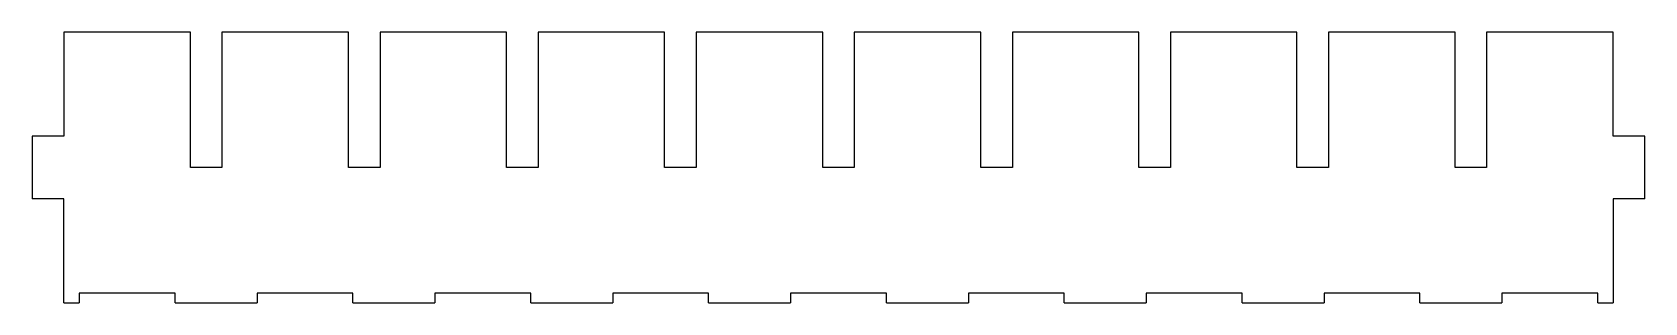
# Model space of a CAD drawing. Extents: x 178 to 346, y 58 to 87.
import ezdxf

# ---------------------------------------------------------------- set-up
doc = ezdxf.new("R2010")
doc.units = 0
doc.layers.add('Shape2DView007', color=7, linetype='CONTINUOUS')

msp = doc.modelspace()

# ---------------------------------------------------------------- linework, layer by layer
at = {"layer": 'Shape2DView007'}
for p, q in [((181.5, 86.7), (181.5, 75.85)), ((194.7, 86.7), (181.5, 86.7)), ((194.7, 72.6), (194.7, 86.7)), ((198, 86.7), (198, 72.6)), ((211.2, 86.7), (198, 86.7)), ((211.2, 72.6), (211.2, 86.7)), ((214.5, 86.7), (214.5, 72.6)), ((227.7, 86.7), (214.5, 86.7)), ((227.7, 72.6), (227.7, 86.7)), ((231, 86.7), (231, 72.6)), ((244.2, 86.7), (231, 86.7)), ((244.2, 72.6), (244.2, 86.7)), ((247.5, 86.7), (247.5, 72.6)), ((260.7, 86.7), (247.5, 86.7)), ((260.7, 72.6), (260.7, 86.7)), ((264, 86.7), (264, 72.6)), ((277.2, 86.7), (264, 86.7)), ((277.2, 72.6), (277.2, 86.7)), ((280.5, 86.7), (280.5, 72.6)), ((293.7, 86.7), (280.5, 86.7)), ((293.7, 72.6), (293.7, 86.7)), ((297, 86.7), (297, 72.6)), ((310.2, 86.7), (297, 86.7)), ((310.2, 72.6), (310.2, 86.7)), ((313.5, 86.7), (313.5, 72.6)), ((326.7, 86.7), (313.5, 86.7)), ((326.7, 72.6), (326.7, 86.7)), ((330, 86.7), (330, 72.6)), ((343.2, 86.7), (330, 86.7)), ((343.2, 75.85), (343.2, 86.7)), ((178.2, 75.85), (178.2, 69.35)), ((181.5, 75.85), (178.2, 75.85)), ((346.5, 75.85), (343.2, 75.85)), ((346.5, 69.35), (346.5, 75.85)), ((198, 72.6), (194.7, 72.6)), ((214.5, 72.6), (211.2, 72.6)), ((231, 72.6), (227.7, 72.6)), ((247.5, 72.6), (244.2, 72.6)), ((264, 72.6), (260.7, 72.6)), ((280.5, 72.6), (277.2, 72.6)), ((297, 72.6), (293.7, 72.6)), ((313.5, 72.6), (310.2, 72.6)), ((330, 72.6), (326.7, 72.6)), ((181.5, 69.35), (178.2, 69.35)), ((181.5, 58.5), (181.5, 69.35)), ((346.5, 69.35), (343.2, 69.35)), ((343.2, 69.35), (343.2, 58.5)), ((183.1, 59.5), (183.1, 58.5)), ((193.1, 59.5), (183.1, 59.5)), ((193.1, 58.5), (193.1, 59.5)), ((211.662, 59.5), (201.662, 59.5)), ((201.662, 59.5), (201.662, 58.5)), ((211.662, 58.5), (211.662, 59.5)), ((230.225, 59.5), (220.225, 59.5)), ((220.225, 59.5), (220.225, 58.5)), ((230.225, 58.5), (230.225, 59.5)), ((248.787, 59.5), (238.787, 59.5)), ((238.787, 59.5), (238.787, 58.5)), ((248.787, 58.5), (248.787, 59.5)), ((267.35, 59.5), (257.35, 59.5)), ((257.35, 59.5), (257.35, 58.5)), ((267.35, 58.5), (267.35, 59.5)), ((285.912, 59.5), (275.912, 59.5)), ((275.912, 59.5), (275.912, 58.5)), ((285.912, 58.5), (285.912, 59.5)), ((304.475, 59.5), (294.475, 59.5)), ((294.475, 59.5), (294.475, 58.5)), ((304.475, 58.5), (304.475, 59.5)), ((323.037, 59.5), (313.037, 59.5)), ((313.037, 59.5), (313.037, 58.5)), ((323.037, 58.5), (323.037, 59.5)), ((341.6, 59.5), (331.6, 59.5)), ((331.6, 59.5), (331.6, 58.5)), ((341.6, 58.5), (341.6, 59.5)), ((181.5, 58.5), (183.1, 58.5)), ((193.1, 58.5), (201.662, 58.5)), ((211.662, 58.5), (220.225, 58.5)), ((230.225, 58.5), (238.787, 58.5)), ((248.787, 58.5), (257.35, 58.5)), ((267.35, 58.5), (275.912, 58.5)), ((285.912, 58.5), (294.475, 58.5)), ((304.475, 58.5), (313.037, 58.5)), ((323.037, 58.5), (331.6, 58.5)), ((341.6, 58.5), (343.2, 58.5))]:
    msp.add_line(p, q, dxfattribs=at)

doc.saveas('drawing.dxf')
